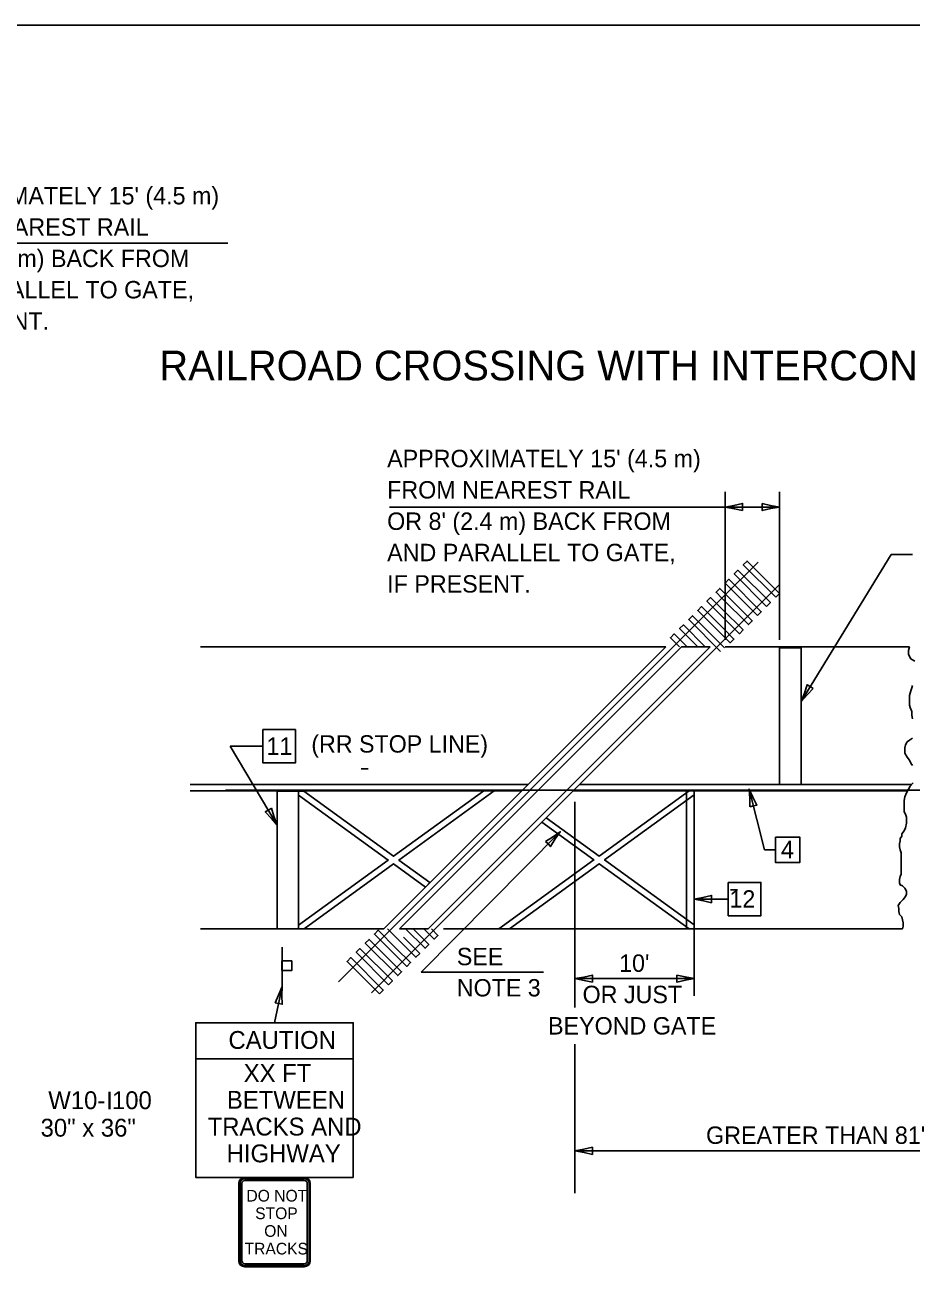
# Model space of a CAD drawing. Extents: x 2261432 to 2263976, y -3124040 to -3123640.
# Drawn here: x 2263581.8 to 2263724.9, y -3123841.5 to -3123639.7 of the extents above; entities that cross this region are included whole.
import ezdxf

# ---------------------------------------------------------------- set-up
doc = ezdxf.new("R2010")
doc.units = 0
for name, color, linetype in [('Default', 7, 'Continuous'), ('RD_Pr_Roadway_Dimensions', 7, 'Continuous'), ('RD_Pr_Roadway_Items', 7, 'Continuous'), ('RD_Pr_Roadway_Notes', 7, 'Continuous'), ('ST_Pr_Sign', 7, 'Continuous')]:
    doc.layers.add(name, color=color, linetype=linetype)

msp = doc.modelspace()

# ---------------------------------------------------------------- linework, layer by layer
at = {"layer": 'Default'}
msp.add_lwpolyline([(2263345.82, -3124039.7), (2263975.82, -3124039.7), (2263975.82, -3123639.7), (2263345.82, -3123639.7)], close=True, dxfattribs=at)
at = {"layer": 'RD_Pr_Roadway_Dimensions'}
for p, q in [((2263556.64, -3123674.89), (2263614.53, -3123674.89)), ((2263694.75, -3123714.99), (2263694.75, -3123738.88)), ((2263703.52, -3123714.99), (2263703.52, -3123738.88)), ((2263694.75, -3123717.44), (2263640.58, -3123717.44)), ((2263694.75, -3123717.44), (2263703.52, -3123717.44)), ((2263670.51, -3123764.98), (2263670.51, -3123798.14)), ((2263689.75, -3123785.47), (2263689.75, -3123796.29)), ((2263670.51, -3123793.51), (2263689.75, -3123793.51)), ((2263670.51, -3123804.06), (2263670.51, -3123828.13)), ((2263748.65, -3123821.28), (2263670.51, -3123821.28))]:
    msp.add_line(p, q, dxfattribs=at)
for points in [[(2263697.55, -3123718.02), (2263697.55, -3123717.44), (2263697.55, -3123716.85), (2263696.15, -3123717.2), (2263694.75, -3123717.44), (2263696.25, -3123717.71)], [(2263700.72, -3123716.85), (2263700.72, -3123717.44), (2263700.72, -3123718.02), (2263702.12, -3123717.68), (2263703.52, -3123717.44), (2263702.02, -3123717.17)], [(2263673.31, -3123794.1), (2263673.31, -3123793.51), (2263673.31, -3123792.93), (2263671.91, -3123793.27), (2263670.51, -3123793.51), (2263672, -3123793.79)], [(2263686.95, -3123792.93), (2263686.95, -3123793.51), (2263686.95, -3123794.1), (2263688.35, -3123793.76), (2263689.75, -3123793.51), (2263688.26, -3123793.24)], [(2263673.31, -3123821.86), (2263673.31, -3123821.28), (2263673.31, -3123820.69), (2263671.91, -3123821.03), (2263670.51, -3123821.28), (2263672, -3123821.55)]]:
    msp.add_lwpolyline(points, close=True, dxfattribs=at)
at = {"layer": 'RD_Pr_Roadway_Items'}
for p, q in [((2263700.03, -3123726.34), (2263694.22, -3123732.15)), ((2263703.56, -3123729.87), (2263693.23, -3123740.2)), ((2263694.22, -3123732.15), (2263632.36, -3123794.01)), ((2263610.13, -3123739.99), (2263685.14, -3123739.99)), ((2263639.67, -3123785.47), (2263685.14, -3123739.99)), ((2263642.21, -3123785.47), (2263687.68, -3123739.99)), ((2263693.23, -3123740.2), (2263642.4, -3123791.03)), ((2263646.84, -3123785.47), (2263692.31, -3123739.99)), ((2263687.68, -3123739.99), (2263692.31, -3123739.99)), ((2263694.75, -3123739.99), (2263724.45, -3123739.99)), ((2263637.16, -3123759.67), (2263636.04, -3123759.67)), ((2263637.16, -3123759.67), (2263636.04, -3123759.67)), ((2263662.92, -3123762.21), (2263608.42, -3123762.21)), ((2263662.92, -3123762.21), (2263608.42, -3123762.21)), ((2263661.89, -3123763.24), (2263608.42, -3123763.24)), ((2263661.89, -3123763.24), (2263608.42, -3123763.24)), ((2263614.16, -3123763.1), (2263727.33, -3123763.1)), ((2263614.16, -3123763.1), (2263727.33, -3123763.1)), ((2263724.15, -3123763.24), (2263670.19, -3123763.24)), ((2263724.8, -3123762.21), (2263671.21, -3123762.21)), ((2263695.61, -3123779.18), (2263696.74, -3123779.18)), ((2263695.61, -3123779.18), (2263696.74, -3123779.18)), ((2263610.13, -3123785.47), (2263639.67, -3123785.47)), ((2263642.21, -3123785.47), (2263646.84, -3123785.47)), ((2263649.28, -3123785.47), (2263723.36, -3123785.47)), ((2263623.29, -3123788.45), (2263623.29, -3123794.78)), ((2263642.4, -3123791.03), (2263637.66, -3123795.77)), ((2263609.5, -3123806.45), (2263634.81, -3123806.45))]:
    msp.add_line(p, q, dxfattribs=at)
for points in [[(2263702.89, -3123732), (2263703.49, -3123731.39), (2263698.27, -3123726.17), (2263697.66, -3123726.77)], [(2263701.42, -3123733.47), (2263702.03, -3123732.86), (2263696.8, -3123727.64), (2263696.19, -3123728.24)], [(2263699.95, -3123734.94), (2263700.56, -3123734.33), (2263695.33, -3123729.1), (2263694.72, -3123729.71)], [(2263703.52, -3123762.22), (2263706.98, -3123762.22), (2263706.98, -3123740.13), (2263703.52, -3123740.13)], [(2263622.49, -3123763.27), (2263625.91, -3123763.27), (2263625.91, -3123785.48), (2263622.49, -3123785.48)], [(2263626.76, -3123763.27), (2263625.91, -3123763.27), (2263625.91, -3123763.89), (2263640.4, -3123774.39), (2263625.91, -3123784.89), (2263625.91, -3123785.48), (2263626.82, -3123785.47), (2263641.25, -3123775.01), (2263646.4, -3123778.74), (2263647.11, -3123778.02), (2263642.1, -3123774.39), (2263657.49, -3123763.24), (2263655.79, -3123763.24), (2263641.25, -3123773.77)], [(2263665.88, -3123767.55), (2263665.16, -3123768.26), (2263673.56, -3123774.35), (2263658.22, -3123785.47), (2263659.93, -3123785.47), (2263674.41, -3123774.97), (2263688.9, -3123785.47), (2263689.75, -3123785.47), (2263689.75, -3123784.85), (2263675.27, -3123774.35), (2263689.75, -3123763.85), (2263689.75, -3123763.24), (2263688.9, -3123763.24), (2263674.41, -3123773.73)], [(2263688.5, -3123763.24), (2263689.75, -3123763.24), (2263689.75, -3123785.47), (2263688.5, -3123785.47)], [(2263640.45, -3123794.48), (2263641.06, -3123793.87), (2263635.83, -3123788.65), (2263635.23, -3123789.25)], [(2263624.83, -3123790.62), (2263623.24, -3123790.62), (2263623.24, -3123792.21), (2263624.83, -3123792.21)], [(2263638.99, -3123795.94), (2263639.59, -3123795.34), (2263634.36, -3123790.11), (2263633.76, -3123790.72)], [(2263634.74, -3123825.58), (2263609.35, -3123825.58), (2263609.35, -3123800.62), (2263634.74, -3123800.62)]]:
    msp.add_lwpolyline(points, close=True, dxfattribs=at)
for points in [[(2263694.22, -3123732.14), (2263698.48, -3123736.4), (2263699.09, -3123735.8), (2263693.86, -3123730.57), (2263693.26, -3123731.18), (2263694.22, -3123732.15)], [(2263694.51, -3123734.16), (2263692.39, -3123732.04), (2263691.79, -3123732.65), (2263694.28, -3123735.14)], [(2263694.61, -3123740.13), (2263689.45, -3123734.98), (2263688.85, -3123735.59), (2263694, -3123740.74)], [(2263694.39, -3123736.98), (2263690.92, -3123733.51), (2263690.32, -3123734.12), (2263694.24, -3123738.03)], [(2263694.28, -3123735.14), (2263697.02, -3123737.87), (2263697.62, -3123737.27), (2263694.27, -3123733.92)], [(2263691.53, -3123739.99), (2263687.99, -3123736.45), (2263687.38, -3123737.05), (2263690.32, -3123739.99)], [(2263694.24, -3123738.03), (2263695.55, -3123739.34), (2263696.15, -3123738.74), (2263694.39, -3123736.98)], [(2263688.59, -3123739.99), (2263686.52, -3123737.92), (2263685.91, -3123738.52), (2263687.37, -3123739.99)], [(2263724.45, -3123739.99), (2263724.33, -3123740.59), (2263724.33, -3123741.2), (2263724.46, -3123741.57), (2263724.7, -3123741.94), (2263725.32, -3123742.3)], [(2263724.95, -3123746.23), (2263724.83, -3123746.6), (2263724.7, -3123747.09), (2263724.58, -3123747.46), (2263724.46, -3123747.83), (2263724.46, -3123748.2), (2263724.46, -3123748.57), (2263724.46, -3123748.93), (2263724.46, -3123749.42), (2263724.58, -3123749.79), (2263724.83, -3123750.41), (2263724.83, -3123751.02), (2263724.95, -3123751.63)], [(2263724.95, -3123754.7), (2263724.46, -3123755.07), (2263724.09, -3123755.32), (2263723.84, -3123755.81), (2263723.72, -3123756.3), (2263723.72, -3123756.67), (2263723.72, -3123757.16), (2263724.09, -3123757.77), (2263724.46, -3123758.26), (2263724.7, -3123758.75), (2263724.95, -3123759.12)], [(2263725.07, -3123761.95), (2263724.58, -3123762.44), (2263724.33, -3123762.93), (2263723.97, -3123763.54), (2263723.72, -3123764.16), (2263723.6, -3123764.77), (2263723.6, -3123765.14), (2263723.6, -3123765.63), (2263723.6, -3123766), (2263723.6, -3123766.61), (2263723.84, -3123766.98), (2263723.97, -3123767.47), (2263723.97, -3123767.96), (2263723.97, -3123768.45), (2263723.84, -3123769.19), (2263723.6, -3123769.68), (2263723.23, -3123770.17), (2263723.23, -3123770.54), (2263722.98, -3123770.91), (2263722.98, -3123771.28), (2263722.86, -3123771.77), (2263722.86, -3123772.26), (2263722.98, -3123772.75), (2263723.11, -3123773.24), (2263723.11, -3123773.61), (2263723.11, -3123774.1), (2263723.11, -3123774.71), (2263723.11, -3123775.33), (2263723.11, -3123775.7), (2263723.11, -3123776.19), (2263723.11, -3123776.68), (2263722.98, -3123777.05), (2263722.86, -3123777.54), (2263722.86, -3123778.03), (2263722.98, -3123778.4), (2263723.35, -3123778.52), (2263723.72, -3123778.89), (2263723.97, -3123779.38), (2263723.97, -3123779.87), (2263723.84, -3123780.24), (2263723.47, -3123780.73), (2263722.98, -3123781.22), (2263722.62, -3123781.71), (2263722.74, -3123782.2), (2263722.74, -3123782.69), (2263722.86, -3123783.18), (2263723.23, -3123783.55), (2263723.35, -3123784.04), (2263723.47, -3123784.53), (2263723.47, -3123785.03), (2263723.36, -3123785.47)], [(2263640.25, -3123785.47), (2263641.51, -3123786.72)], [(2263643.19, -3123785.47), (2263646.33, -3123788.6), (2263646.93, -3123787.99), (2263644.4, -3123785.47)], [(2263646.13, -3123785.47), (2263647.8, -3123787.13), (2263648.4, -3123786.53), (2263647.34, -3123785.47)], [(2263641.45, -3123791.32), (2263637.3, -3123787.18), (2263636.69, -3123787.78), (2263641.92, -3123793.01), (2263642.53, -3123792.4), (2263641.44, -3123791.32)], [(2263641.63, -3123788.57), (2263638.77, -3123785.71), (2263638.16, -3123786.31), (2263641.61, -3123789.76)], [(2263641.51, -3123786.72), (2263644.86, -3123790.07), (2263645.46, -3123789.46), (2263642.83, -3123786.83)], [(2263641.61, -3123789.76), (2263643.39, -3123791.54), (2263644, -3123790.93), (2263641.63, -3123788.57)]]:
    msp.add_lwpolyline(points, dxfattribs=at)
at = {"layer": 'RD_Pr_Roadway_Notes'}
for p, q in [((2263706.98, -3123748.79), (2263721.52, -3123725.11)), ((2263724.93, -3123725.11), (2263721.52, -3123725.11)), ((2263614.91, -3123756.03), (2263620.16, -3123756.03)), ((2263614.91, -3123756.03), (2263622.49, -3123768.74)), ((2263701.07, -3123772.73), (2263698.59, -3123762.94)), ((2263668.14, -3123769.81), (2263645.69, -3123792.44)), ((2263701.07, -3123772.73), (2263702.84, -3123772.73)), ((2263689.75, -3123780.68), (2263695.24, -3123780.68)), ((2263665.44, -3123792.44), (2263645.69, -3123792.44)), ((2263622.05, -3123800.62), (2263623.29, -3123794.78))]:
    msp.add_line(p, q, dxfattribs=at)
for points in [[(2263708.94, -3123746.71), (2263708.45, -3123746.4), (2263707.95, -3123746.1), (2263707.51, -3123747.47), (2263706.98, -3123748.79), (2263707.99, -3123747.66)], [(2263620.16, -3123753.35), (2263625.42, -3123753.35), (2263625.42, -3123758.71), (2263620.16, -3123758.71)], [(2263698.71, -3123765.79), (2263699.28, -3123765.65), (2263699.85, -3123765.51), (2263699.17, -3123764.23), (2263698.59, -3123762.94), (2263698.7, -3123764.45)], [(2263621.55, -3123766.03), (2263621.05, -3123766.33), (2263620.55, -3123766.63), (2263621.56, -3123767.66), (2263622.49, -3123768.74), (2263621.95, -3123767.31)], [(2263665.75, -3123771.38), (2263666.17, -3123771.79), (2263666.58, -3123772.21), (2263667.33, -3123770.97), (2263668.14, -3123769.81), (2263666.9, -3123770.67)], [(2263702.84, -3123770.69), (2263706.79, -3123770.69), (2263706.79, -3123774.77), (2263702.84, -3123774.77)], [(2263695.24, -3123778), (2263700.49, -3123778), (2263700.49, -3123783.36), (2263695.24, -3123783.36)], [(2263692.55, -3123781.26), (2263692.55, -3123780.68), (2263692.55, -3123780.09), (2263691.15, -3123780.44), (2263689.75, -3123780.68), (2263691.25, -3123780.95)], [(2263622.13, -3123797.39), (2263622.71, -3123797.52), (2263623.28, -3123797.64), (2263623.24, -3123796.2), (2263623.29, -3123794.78), (2263622.71, -3123796.18)]]:
    msp.add_lwpolyline(points, close=True, dxfattribs=at)
at = {"layer": 'ST_Pr_Sign'}
for p, q in [((2263626.85, -3123825.58), (2263617.25, -3123825.58)), ((2263626.85, -3123825.58), (2263617.25, -3123825.58)), ((2263617.25, -3123825.78), (2263626.85, -3123825.78)), ((2263616.29, -3123826.54), (2263616.29, -3123839.02)), ((2263616.29, -3123826.54), (2263616.29, -3123839.02)), ((2263616.48, -3123839.02), (2263616.48, -3123826.54)), ((2263616.77, -3123826.54), (2263616.77, -3123839.02)), ((2263626.85, -3123826.06), (2263617.25, -3123826.06)), ((2263627.33, -3123839.02), (2263627.33, -3123826.54)), ((2263627.62, -3123826.54), (2263627.62, -3123839.02)), ((2263627.81, -3123839.02), (2263627.81, -3123826.54)), ((2263627.81, -3123839.02), (2263627.81, -3123826.54)), ((2263617.25, -3123839.5), (2263622.05, -3123839.5)), ((2263617.25, -3123839.98), (2263622.05, -3123839.98)), ((2263617.25, -3123839.98), (2263622.05, -3123839.98)), ((2263622.05, -3123839.5), (2263626.85, -3123839.5)), ((2263622.05, -3123839.98), (2263626.85, -3123839.98)), ((2263622.05, -3123839.98), (2263626.85, -3123839.98))]:
    msp.add_line(p, q, dxfattribs=at)
for points in [[(2263626.85, -3123825.78), (2263617.25, -3123825.78)], [(2263616.48, -3123826.54), (2263616.48, -3123839.02)], [(2263616.77, -3123839.02), (2263616.77, -3123826.54)], [(2263617.25, -3123826.06), (2263626.85, -3123826.06)], [(2263627.33, -3123826.54), (2263627.33, -3123839.02)], [(2263627.62, -3123839.02), (2263627.62, -3123826.54)], [(2263622.05, -3123839.5), (2263617.25, -3123839.5)], [(2263617.25, -3123839.79), (2263622.05, -3123839.79), (2263626.85, -3123839.79)], [(2263626.85, -3123839.79), (2263622.05, -3123839.79), (2263617.25, -3123839.79)], [(2263626.85, -3123839.5), (2263622.05, -3123839.5)]]:
    msp.add_lwpolyline(points, dxfattribs=at)
for centre, radius, start, end in [((2263617.25, -3123826.54), 0.96, 90, 180), ((2263617.25, -3123826.54), 0.96, 90, 180), ((2263617.25, -3123826.54), 0.768, 90, 180), ((2263617.25, -3123826.54), 0.768, 90, 180), ((2263626.85, -3123826.54), 0.96, 0, 90), ((2263626.85, -3123826.54), 0.96, 0, 90), ((2263626.85, -3123826.54), 0.768, 0, 90), ((2263626.85, -3123826.54), 0.768, 0, 90), ((2263617.25, -3123826.54), 0.48, 90, 180), ((2263617.25, -3123826.54), 0.48, 90, 180), ((2263626.85, -3123826.54), 0.48, 0, 90), ((2263626.85, -3123826.54), 0.48, 0, 90), ((2263617.25, -3123839.02), 0.96, 180, 270), ((2263617.25, -3123839.02), 0.96, 180, 270), ((2263617.25, -3123839.02), 0.768, 180, 270), ((2263617.25, -3123839.02), 0.768, 180, 270), ((2263617.25, -3123839.02), 0.48, 180, 270), ((2263617.25, -3123839.02), 0.48, 180, 270), ((2263626.85, -3123839.02), 0.96, 270, 360), ((2263626.85, -3123839.02), 0.768, 270, 360), ((2263626.85, -3123839.02), 0.48, 270, 360), ((2263626.85, -3123839.02), 0.96, 270, 360), ((2263626.85, -3123839.02), 0.768, 270, 360), ((2263626.85, -3123839.02), 0.48, 270, 360)]:
    msp.add_arc(centre, radius, start, end, dxfattribs=at)

# ---------------------------------------------------------------- texts
at = {"layer": 'RD_Pr_Roadway_Dimensions'}
for s, p in [("APPROXIMATELY 15' (4.5 m)", (2263562.52, -3123668.63)), ('FROM NEAREST RAIL', (2263562.52, -3123673.68)), ("OR 8' (2.4 m) BACK FROM", (2263562.52, -3123678.74)), ('AND PARALLEL TO GATE,', (2263562.52, -3123683.79)), ('IF PRESENT.', (2263562.52, -3123688.85)), ("APPROXIMATELY 15' (4.5 m)", (2263640.21, -3123711.02)), ('FROM NEAREST RAIL', (2263640.21, -3123716.07)), ("OR 8' (2.4 m) BACK FROM", (2263640.21, -3123721.13)), ('AND PARALLEL TO GATE,', (2263640.21, -3123726.18)), ('IF PRESENT.', (2263640.21, -3123731.24)), ("10'", (2263677.62, -3123792.41)), ('OR JUST', (2263671.73, -3123797.46)), ('BEYOND GATE', (2263666.16, -3123802.52)), ("GREATER THAN 81'", (2263691.65, -3123820.16))]:
    msp.add_text(s, height=2.808, dxfattribs=at).set_placement(p)
at = {"layer": 'RD_Pr_Roadway_Notes'}
for s, height, p in [('RAILROAD CROSSING WITH INTERCONNECT ONLY', 4.8, (2263603.48, -3123697.02)), ('11', 2.808, (2263620.74, -3123757.41)), ('(RR STOP LINE)', 2.8, (2263627.98, -3123757.05)), ('4', 2.81, (2263703.73, -3123774.08)), ('12', 2.808, (2263695.42, -3123782.06)), ('SEE', 2.8, (2263651.45, -3123791.34)), ('NOTE 3', 2.8, (2263651.45, -3123796.38))]:
    msp.add_text(s, height=height, dxfattribs=at).set_placement(p)
at = {"layer": 'ST_Pr_Sign'}
for s, height, p in [('CAUTION', 2.88, (2263614.61, -3123804.84)), ('XX FT', 2.88, (2263617.07, -3123810.17)), ('W10- 100', 2.88, (2263585.55, -3123814.56)), ('I', 2.88, (2263594.9, -3123814.6)), ('BETWEEN', 2.88, (2263614.36, -3123814.49)), ('30" x 36"', 2.88, (2263584.31, -3123818.99)), ('TRACKS AND', 2.88, (2263611.26, -3123818.81)), ('HIGHWAY', 2.88, (2263614.32, -3123823.13)), ('DO NOT', 1.886, (2263617.51, -3123829.46)), ('STOP', 1.886, (2263618.92, -3123832.3)), ('ON', 1.886, (2263620.38, -3123835.15)), ('TRACKS', 1.886, (2263617.21, -3123838))]:
    msp.add_text(s, height=height, dxfattribs=at).set_placement(p)

doc.saveas('drawing.dxf')
